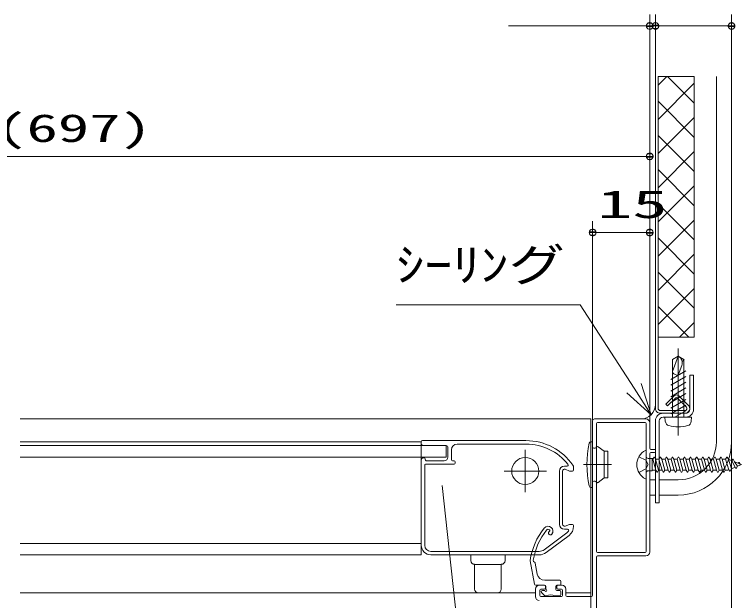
# Model space of a CAD drawing. Units: millimetres on the paper, scale 1:3. Extents: x -305 to 305, y -152 to 152.
# Drawn here: x -170.7 to -107, y 46.6 to 97.9 of the extents above; entities that cross this region are included whole.
import ezdxf
from ezdxf.enums import TextEntityAlignment as Align

# ---------------------------------------------------------------- set-up
doc = ezdxf.new("R2010")
doc.units = ezdxf.units.MM
doc.linetypes.add('LONG_CHAIN', pattern=[21, 18, -1, 1, -1])
doc.linetypes.add('LONG_DASHED2', pattern=[13, 12, -1])
doc.layers.add('0-2_0', color=7, linetype='Continuous', lineweight=9)
doc.layers.add('0-3_HV', color=7, linetype='Continuous', lineweight=9)
doc.styles.add('ＭＳ ゴシック', font='')
doc.styles.get('ＭＳ ゴシック').set_extended_font_data('MS Gothic')

# ---------------------------------------------------------------- blocks, each defined once
blk = doc.blocks.new('_DOTSMALL')
at = {"layer": '0-2_0'}
for p, q in [((0.0746, 0.1), (-0.0746, 0.1)), ((0.1223, -0.0248), (-0.1223, -0.0248))]:
    blk.add_line(p, q, dxfattribs=at)
for points in [[(0.125, 0), (0.124, 0.0157), (0.1211, 0.0311), (0.1162, 0.046), (0.1095, 0.0602), (0.1011, 0.0735), (0.0911, 0.0856), (0.0797, 0.0963), (0.067, 0.1055), (0.0532, 0.1131), (0.0386, 0.1189), (0.0234, 0.1228), (0.0078, 0.1248), (-0.0078, 0.1248), (-0.0234, 0.1228), (-0.0386, 0.1189), (-0.0532, 0.1131), (-0.067, 0.1055), (-0.0797, 0.0963), (-0.0911, 0.0856), (-0.1011, 0.0735), (-0.1095, 0.0602), (-0.1162, 0.046), (-0.1211, 0.0311), (-0.124, 0.0157), (-0.125, 0), (0, 0)], [(-0.125, 0), (-0.124, -0.0157), (-0.1211, -0.0311), (-0.1162, -0.046), (-0.1095, -0.0602), (-0.1011, -0.0735), (-0.0911, -0.0856), (-0.0797, -0.0963), (-0.067, -0.1055), (-0.0532, -0.1131), (-0.0386, -0.1189), (-0.0234, -0.1228), (-0.0078, -0.1248), (0.0078, -0.1248), (0.0234, -0.1228), (0.0386, -0.1189), (0.0532, -0.1131), (0.067, -0.1055), (0.0797, -0.0963), (0.0911, -0.0856), (0.1011, -0.0735), (0.1095, -0.0602), (0.1162, -0.046), (0.1211, -0.0311), (0.124, -0.0157), (0.125, 0), (0, 0)]]:
    blk.add_lwpolyline(points, close=True, dxfattribs=at)
blk = doc.blocks.new('_OPEN30')
at = {"layer": '0-2_0'}
blk.add_line((0, 0), (-1, 0), dxfattribs=at)
blk.add_lwpolyline([(-1, 0.2679), (0, 0), (-1, -0.2679)], dxfattribs=at)

msp = doc.modelspace()

# ---------------------------------------------------------------- linework, layer by layer
at = {"layer": '0-3_HV'}
for p, q in [((-115.079, 62.133), (-115.079, 97.891)), ((-114.579, 92.466), (-114.579, 97.891)), ((-114.579, 92.466), (-114.579, 97.891)), ((-107.913, 92.466), (-107.913, 97.891)), ((-115.079, 96.891), (-127.434, 96.891)), ((-115.079, 96.891), (-114.579, 96.891)), ((-114.579, 96.891), (-107.913, 96.891)), ((-114.579, 63.383), (-114.579, 92.466)), ((-114.346, 91.693), (-113.573, 92.466)), ((-114.346, 63.382), (-114.346, 92.466)), ((-111.179, 90.118), (-113.527, 92.466)), ((-111.179, 69.633), (-111.179, 92.466)), ((-109.246, 92.466), (-109.246, 60.467)), ((-107.913, 92.466), (-107.913, 60.467)), ((-114.346, 88.7), (-111.179, 91.867)), ((-111.179, 87.125), (-114.346, 90.291)), ((-114.346, 85.707), (-111.179, 88.873)), ((-111.179, 84.131), (-114.346, 87.298)), ((-115.079, 62.133), (-115.079, 86.466)), ((-226.303, 85.466), (-115.079, 85.466)), ((-114.346, 82.713), (-111.179, 85.88)), ((-111.179, 81.138), (-114.346, 84.305)), ((-114.346, 79.72), (-111.179, 82.886)), ((-111.179, 78.144), (-114.346, 81.311)), ((-120.079, 62.366), (-120.079, 79.8)), ((-114.346, 76.726), (-111.179, 79.893)), ((-120.079, 78.8), (-115.079, 78.8)), ((-111.179, 75.151), (-114.346, 78.318)), ((-114.346, 73.733), (-111.179, 76.9)), ((-111.179, 72.158), (-114.346, 75.324)), ((-114.346, 70.74), (-111.179, 73.906)), ((-111.648, 69.633), (-114.346, 72.331)), ((-112.459, 69.633), (-111.179, 70.913)), ((-111.179, 69.633), (-114.346, 69.633)), ((-112.579, 67.966), (-113.079, 67.678)), ((-113.079, 66.633), (-112.579, 67.966)), ((-113.079, 62.633), (-113.079, 67.678)), ((-112.079, 67.678), (-112.579, 67.966)), ((-112.079, 62.633), (-112.079, 67.678)), ((-112.27, 67.152), (-112.579, 66.3)), ((-113.246, 65.915), (-111.913, 66.685)), ((-111.579, 66.3), (-111.579, 63.3)), ((-111.579, 66.3), (-111.246, 66.3)), ((-111.246, 66.3), (-111.246, 63.3)), ((-113.246, 65.415), (-111.913, 66.185)), ((-113.246, 64.915), (-111.913, 65.685)), ((-113.246, 64.415), (-111.913, 65.184)), ((-112.97, 64.475), (-113.677, 63.767)), ((-112.97, 64.475), (-113.677, 63.767)), ((-112.805, 64.31), (-113.512, 63.602)), ((-113.246, 63.915), (-111.913, 64.684)), ((-111.866, 63.513), (-112.663, 64.31)), ((-111.701, 63.678), (-112.498, 64.474)), ((-113.512, 63.602), (-113.677, 63.767)), ((-113.246, 63.415), (-111.913, 64.185)), ((-113.246, 62.915), (-111.913, 63.685)), ((-111.996, 63.2), (-114.163, 63.2)), ((-112.868, 62.633), (-111.913, 63.185)), ((-170.192, 62.468), (-120.248, 62.468)), ((-120.248, 40.802), (-120.248, 62.468)), ((-119.914, 62.468), (-115.414, 62.468)), ((-111.996, 62.966), (-114.163, 62.966)), ((-113.913, 62.966), (-111.913, 62.966)), ((-113.913, 62.633), (-111.913, 62.633)), ((-113.746, 62.633), (-111.413, 62.633)), ((-113.746, 62.633), (-113.714, 62.259)), ((-111.413, 62.633), (-111.446, 62.26)), ((-120.081, 47.002), (-120.081, 62.302)), ((-119.748, 50.868), (-119.748, 62.068)), ((-119.648, 62.168), (-115.481, 62.168)), ((-115.381, 62.068), (-115.381, 50.868)), ((-115.081, 62.135), (-115.081, 59.902)), ((-114.579, 62.3), (-114.579, 55.133)), ((-114.246, 62.3), (-114.246, 55.133)), ((-170.192, 60.467), (-135.08, 60.467)), ((-135.08, 60.29), (-135.08, 60.467)), ((-134.98, 60.567), (-125.914, 60.567)), ((-120.081, 60.467), (-120.215, 60.467)), ((-107.913, 60.467), (-107.913, 16.467)), ((-170.192, 60.133), (-134.886, 60.133)), ((-135.08, 60.29), (-135.08, 58.91)), ((-134.937, 60.147), (-135.032, 60.204)), ((-134.886, 60.133), (-132.913, 60.133)), ((-132.913, 59.122), (-132.913, 60.133)), ((-132.747, 59.133), (-132.747, 59.967)), ((-125.914, 60.267), (-131.947, 60.267)), ((-124.933, 59.835), (-124.932, 59.834)), ((-119.981, 59.917), (-119.853, 59.917)), ((-132.447, 59.767), (-132.447, 58.9)), ((-119.081, 57.3), (-119.081, 59.634)), ((-118.748, 59.634), (-118.748, 57.3)), ((-115.081, 59.435), (-115.081, 50.802)), ((-114.981, 59.802), (-114.648, 59.802)), ((-114.648, 59.535), (-114.981, 59.535)), ((-114.581, 59.735), (-114.581, 59.602)), ((-170.192, 59.133), (-132.913, 59.133)), ((-135.032, 58.996), (-134.937, 59.052)), ((-134.886, 59.067), (-134.847, 59.067)), ((-134.58, 58.8), (-133.08, 58.8)), ((-132.347, 58.8), (-132.214, 58.8)), ((-132.114, 58.7), (-132.114, 58.6)), ((-115.214, 59.012), (-114.852, 59.012)), ((-114.852, 57.92), (-114.852, 59.012)), ((-114.852, 58.959), (-114.799, 58.959)), ((-114.784, 58.993), (-114.85, 58.993)), ((-114.698, 59.134), (-114.799, 58.959)), ((-114.534, 57.975), (-114.799, 58.959)), ((-114.698, 59.134), (-114.664, 59.134)), ((-114.664, 59.134), (-114.563, 58.959)), ((-114.563, 58.959), (-114.269, 58.959)), ((-114.563, 58.959), (-114.298, 57.975)), ((-114.168, 59.134), (-114.269, 58.959)), ((-114.004, 57.975), (-114.269, 58.959)), ((-114.168, 59.134), (-114.134, 59.134)), ((-114.134, 59.134), (-114.033, 58.959)), ((-114.033, 58.959), (-113.739, 58.959)), ((-114.033, 58.959), (-113.768, 57.975)), ((-113.638, 59.134), (-113.739, 58.959)), ((-113.474, 57.975), (-113.739, 58.959)), ((-113.638, 59.134), (-113.604, 59.134)), ((-113.604, 59.134), (-113.503, 58.959)), ((-113.503, 58.959), (-113.209, 58.959)), ((-113.503, 58.959), (-113.238, 57.975)), ((-113.108, 59.134), (-113.209, 58.959)), ((-112.944, 57.975), (-113.209, 58.959)), ((-113.108, 59.134), (-113.074, 59.134)), ((-113.074, 59.134), (-112.973, 58.959)), ((-112.973, 58.959), (-112.679, 58.959)), ((-112.973, 58.959), (-112.708, 57.975)), ((-112.578, 59.134), (-112.679, 58.959)), ((-112.414, 57.975), (-112.679, 58.959)), ((-112.578, 59.134), (-112.544, 59.134)), ((-112.544, 59.134), (-112.443, 58.959)), ((-112.443, 58.959), (-112.149, 58.959)), ((-112.443, 58.959), (-112.178, 57.975)), ((-112.048, 59.134), (-112.149, 58.959)), ((-111.884, 57.975), (-112.149, 58.959)), ((-112.048, 59.134), (-112.014, 59.134)), ((-112.014, 59.134), (-111.913, 58.959)), ((-111.913, 58.959), (-111.619, 58.959)), ((-111.913, 58.959), (-111.648, 57.975)), ((-111.518, 59.134), (-111.619, 58.959)), ((-111.354, 57.975), (-111.619, 58.959)), ((-111.518, 59.134), (-111.484, 59.134)), ((-111.484, 59.134), (-111.383, 58.959)), ((-111.383, 58.959), (-111.089, 58.959)), ((-111.383, 58.959), (-111.118, 57.975)), ((-110.988, 59.134), (-111.089, 58.959)), ((-110.824, 57.975), (-111.089, 58.959)), ((-110.988, 59.134), (-110.954, 59.134)), ((-110.954, 59.134), (-110.853, 58.959)), ((-110.853, 58.959), (-110.559, 58.959)), ((-110.853, 58.959), (-110.588, 57.975)), ((-110.458, 59.134), (-110.559, 58.959)), ((-110.294, 57.975), (-110.559, 58.959)), ((-110.458, 59.134), (-110.424, 59.134)), ((-110.424, 59.134), (-110.323, 58.959)), ((-110.323, 58.959), (-110.029, 58.959)), ((-110.323, 58.959), (-110.058, 57.975)), ((-109.928, 59.134), (-110.029, 58.959)), ((-109.764, 57.975), (-110.029, 58.959)), ((-109.928, 59.134), (-109.894, 59.134)), ((-109.894, 59.134), (-109.793, 58.959)), ((-109.793, 58.959), (-109.499, 58.959)), ((-109.793, 58.959), (-109.528, 57.975)), ((-109.398, 59.134), (-109.499, 58.959)), ((-109.234, 57.975), (-109.499, 58.959)), ((-109.398, 59.134), (-109.364, 59.134)), ((-109.364, 59.134), (-109.263, 58.959)), ((-109.263, 58.959), (-108.969, 58.959)), ((-109.263, 58.959), (-108.998, 57.975)), ((-108.868, 59.134), (-108.969, 58.959)), ((-108.704, 57.975), (-108.969, 58.959)), ((-108.868, 59.134), (-108.834, 59.134)), ((-108.834, 59.134), (-108.733, 58.959)), ((-108.733, 58.959), (-108.439, 58.959)), ((-108.733, 58.959), (-108.468, 57.975)), ((-108.338, 59.134), (-108.439, 58.959)), ((-108.147, 58.012), (-108.439, 58.959)), ((-108.338, 59.134), (-108.304, 59.134)), ((-108.304, 59.134), (-108.193, 58.942)), ((-107.878, 58.811), (-108.193, 58.942)), ((-108.193, 58.942), (-107.908, 58.111)), ((-107.808, 58.934), (-107.878, 58.811)), ((-107.878, 58.811), (-107.61, 58.234)), ((-107.808, 58.934), (-107.774, 58.934)), ((-107.774, 58.934), (-107.649, 58.716)), ((-107.048, 58.467), (-107.649, 58.716)), ((-107.649, 58.716), (-107.389, 58.326)), ((-107.278, 58.667), (-107.326, 58.583)), ((-107.278, 58.667), (-107.244, 58.667)), ((-107.244, 58.667), (-107.154, 58.511)), ((-134.78, 58.433), (-134.78, 51.4)), ((-132.214, 58.5), (-134.714, 58.5)), ((-122.547, 58.333), (-122.316, 58.333)), ((-122.097, 57.906), (-122.487, 58.056)), ((-121.747, 58.228), (-121.747, 58)), ((-115.214, 57.922), (-114.852, 57.922)), ((-114.852, 58.063), (-114.828, 57.975)), ((-114.828, 57.975), (-114.852, 57.935)), ((-114.828, 57.975), (-114.534, 57.975)), ((-114.534, 57.975), (-114.433, 57.8)), ((-114.298, 57.975), (-114.399, 57.8)), ((-114.298, 57.975), (-114.004, 57.975)), ((-114.004, 57.975), (-113.903, 57.8)), ((-113.768, 57.975), (-113.869, 57.8)), ((-113.768, 57.975), (-113.474, 57.975)), ((-113.474, 57.975), (-113.373, 57.8)), ((-113.238, 57.975), (-113.339, 57.8)), ((-113.238, 57.975), (-112.944, 57.975)), ((-112.944, 57.975), (-112.843, 57.8)), ((-112.867, 57.962), (-112.934, 57.962)), ((-112.708, 57.975), (-112.809, 57.8)), ((-112.708, 57.975), (-112.414, 57.975)), ((-112.414, 57.975), (-112.313, 57.8)), ((-112.178, 57.975), (-112.279, 57.8)), ((-112.178, 57.975), (-111.884, 57.975)), ((-111.884, 57.975), (-111.783, 57.8)), ((-111.648, 57.975), (-111.749, 57.8)), ((-111.648, 57.975), (-111.354, 57.975)), ((-111.354, 57.975), (-111.253, 57.8)), ((-111.118, 57.975), (-111.219, 57.8)), ((-111.118, 57.975), (-110.824, 57.975)), ((-110.824, 57.975), (-110.723, 57.8)), ((-110.588, 57.975), (-110.689, 57.8)), ((-110.588, 57.975), (-110.294, 57.975)), ((-110.294, 57.975), (-110.193, 57.8)), ((-110.058, 57.975), (-110.159, 57.8)), ((-110.058, 57.975), (-109.764, 57.975)), ((-109.528, 57.975), (-109.629, 57.8)), ((-109.528, 57.975), (-109.234, 57.975)), ((-109.234, 57.975), (-109.133, 57.8)), ((-108.998, 57.975), (-109.099, 57.8)), ((-108.998, 57.975), (-108.704, 57.975)), ((-108.704, 57.975), (-108.603, 57.8)), ((-108.468, 57.975), (-108.569, 57.8)), ((-108.468, 57.975), (-108.235, 57.975)), ((-108.147, 58.012), (-108.235, 57.975)), ((-108.147, 58.012), (-108.073, 57.884)), ((-107.908, 58.111), (-108.039, 57.884)), ((-107.61, 58.234), (-107.908, 58.111)), ((-107.61, 58.234), (-107.543, 58.117)), ((-107.543, 58.117), (-107.509, 58.117)), ((-107.389, 58.326), (-107.509, 58.117)), ((-107.048, 58.467), (-107.389, 58.326)), ((-122.98, 53.233), (-122.98, 57.9)), ((-122.714, 57.9), (-122.714, 53.233)), ((-121.847, 57.9), (-122.062, 57.9)), ((-119.081, 57.3), (-119.604, 56.904)), ((-118.748, 57.3), (-119.081, 57.3)), ((-114.433, 57.8), (-114.399, 57.8)), ((-113.903, 57.8), (-113.869, 57.8)), ((-113.373, 57.8), (-113.339, 57.8)), ((-112.843, 57.8), (-112.809, 57.8)), ((-112.313, 57.8), (-112.279, 57.8)), ((-111.783, 57.8), (-111.749, 57.8)), ((-111.253, 57.8), (-111.219, 57.8)), ((-110.723, 57.8), (-110.689, 57.8)), ((-110.193, 57.8), (-110.159, 57.8)), ((-109.133, 57.8), (-109.099, 57.8)), ((-108.603, 57.8), (-108.569, 57.8)), ((-108.073, 57.884), (-108.039, 57.884)), ((-119.981, 57.017), (-119.853, 57.017)), ((-114.579, 57.133), (-115.079, 57.133)), ((-112.579, 57.133), (-114.246, 57.133)), ((-133.241, 56.625), (-130.9, 35.074)), ((-120.081, 56.467), (-120.215, 56.467)), ((-114.579, 55.8), (-115.079, 55.8)), ((-112.579, 55.8), (-114.246, 55.8)), ((-114.579, 55.133), (-114.246, 55.133)), ((-122.487, 53.078), (-122.097, 53.227)), ((-122.062, 53.233), (-121.847, 53.233)), ((-121.747, 53.133), (-121.747, 53.067)), ((-124.327, 51.007), (-122.327, 52.507)), ((-122.147, 52.267), (-124.147, 50.767)), ((-122.272, 52.8), (-122.547, 52.8)), ((-170.192, 51.567), (-135.08, 51.567)), ((-135.08, 50.568), (-170.192, 50.568)), ((-134.247, 50.867), (-124.747, 50.867)), ((-124.747, 50.567), (-134.247, 50.567)), ((-130.747, 50.067), (-130.747, 50.567)), ((-127.747, 50.567), (-127.747, 50.067)), ((-119.748, 50.368), (-119.748, 41.235)), ((-115.481, 50.768), (-119.648, 50.768)), ((-115.414, 50.468), (-119.648, 50.468)), ((-128.08, 49.733), (-130.414, 49.733)), ((-130.414, 49.733), (-130.414, 47.567)), ((-128.08, 47.567), (-128.08, 49.733)), ((-125.546, 50.05), (-125.163, 47.983)), ((-124.922, 48.88), (-125.1, 49.841)), ((-125.064, 47.902), (-124.748, 47.902)), ((-124.314, 47.902), (-124.748, 47.902)), ((-124.314, 47.902), (-124.28, 47.902)), ((-122.948, 48.335), (-124.267, 48.335)), ((-124.214, 47.802), (-124.214, 47.668)), ((-124.181, 47.802), (-124.181, 47.518)), ((-123.314, 47.535), (-123.314, 47.802)), ((-123.214, 47.902), (-123.114, 47.902)), ((-123.214, 47.668), (-123.214, 47.802)), ((-122.746, 47.902), (-123.114, 47.902)), ((-122.848, 48.002), (-122.848, 48.235)), ((-125.081, 47.235), (-170.192, 47.235)), ((-125.081, 47.568), (-125.081, 46.902)), ((-124.714, 47.468), (-124.714, 47.002)), ((-124.314, 47.568), (-124.614, 47.568)), ((-124.264, 47.435), (-124.481, 47.435)), ((-122.948, 47.435), (-123.214, 47.435)), ((-122.814, 47.568), (-123.114, 47.568)), ((-122.848, 47.068), (-122.848, 47.335)), ((-122.714, 47.002), (-122.714, 47.468)), ((-122.414, 47.568), (-122.414, 47.002)), ((-120.248, 47.235), (-122.414, 47.235)), ((-124.614, 46.902), (-122.814, 46.902)), ((-123.396, 46.968), (-122.948, 46.968)), ((-122.314, 46.902), (-120.181, 46.902))]:
    msp.add_line(p, q, dxfattribs=at)
at = {"layer": '0-3_HV', "linetype": 'LONG_CHAIN'}
for p, q in [((-112.579, 68.634), (-112.579, 61.031)), ((-125.98, 59.75), (-125.98, 56.05)), ((-120.881, 58.467), (-118.426, 58.467)), ((-124.13, 57.9), (-127.83, 57.9))]:
    msp.add_line(p, q, dxfattribs=at)
at = {"layer": '0-3_HV', "linetype": 'LONG_DASHED2'}
for p, q in [((-116.036, 59.15), (-115.431, 58.849)), ((-115.228, 58.467), (-115.431, 58.849)), ((-116.036, 57.784), (-115.431, 58.085)), ((-115.228, 58.467), (-115.431, 58.085))]:
    msp.add_line(p, q, dxfattribs=at)
at = {"layer": '0-3_HV'}
msp.add_lwpolyline([(-114.346, 92.466), (-114.346, 69.633), (-111.179, 69.633), (-111.179, 92.466)], close=True, dxfattribs=at)
for points in [[(-137.287, 72.466), (-121.166, 72.466), (-116.453, 65.165)], [(-118.748, 59.634), (-119.081, 59.634), (-119.604, 60.03)], [(-135.08, 58.913), (-135.08, 51.4), (-135.08, 50.567)], [(-109.764, 57.975), (-109.663, 57.8), (-109.629, 57.8)], [(-124.552, 47.264), (-124.256, 46.968), (-124.099, 46.968)]]:
    msp.add_lwpolyline(points, dxfattribs=at)
msp.add_circle((-125.98, 57.9), 1.183, dxfattribs=at)
for centre, radius, start, end in [((-112.896, 67.38), 0.667, 340.0569, 59.99935), ((-112.579, 67.966), 0.578, 305.89951, 330.00002), ((-112.579, 66.966), 0.667, 221.41027, 269.99993), ((-112.734, 64.239), 0.333, 45, 135), ((-112.734, 64.239), 0.1, 45, 135), ((-115.849, 63.736), 1.269, 269.99971, 0), ((-111.996, 63.383), 0.417, 270, 45), ((-114.163, 63.383), 0.417, 179.99999, 270), ((-114.163, 63.383), 0.183, 179.99999, 270), ((-111.996, 63.383), 0.183, 270, 45), ((-111.913, 63.3), 0.667, 270, 0), ((-111.913, 63.3), 0.333, 270, 0), ((-119.914, 62.302), 0.167, 90, 180), ((-115.414, 62.135), 0.333, 0, 90), ((-113.913, 62.3), 0.667, 90, 180), ((-113.913, 62.3), 0.333, 90, 180), ((-119.648, 62.068), 0.1, 90, 180), ((-115.481, 62.068), 0.1, 0, 90), ((-113.282, 62.297), 0.433, 184.99835, 254.11641), ((-112.579, 64.766), 3, 254.11865, 285.88039), ((-111.877, 62.297), 0.433, 285.87826, 355.0018), ((-134.98, 60.467), 0.1, 90, 180), ((-125.914, 55.567), 5, 34.77194, 90), ((-120.215, 60.3), 0.167, 90, 167.57603), ((-112.579, 60.467), 3.333, 270, 0), ((-112.579, 60.467), 4.667, 270, 0), ((-134.98, 60.29), 0.1, 180, 239.03624), ((-134.886, 60.233), 0.1, 239.03624, 270), ((-132.914, 59.967), 0.167, 0, 90), ((-131.947, 59.767), 0.5, 90, 180), ((-125.914, 55.567), 4.7, 38.54934, 90), ((-111.893, 58.467), 8.688, 167.57603, 192.42397), ((-119.981, 60.017), 0.1, 180, 270), ((-119.853, 60.017), 0.1, 270, 340.52878), ((-119.664, 59.95), 0.1, 52.83915, 160.52878), ((-114.981, 59.902), 0.1, 180, 270), ((-114.814, 58.467), 1.4, 117.28096, 242.71904), ((-115.432, 59.666), 0.0514, 0, 117.28096), ((-114.981, 59.435), 0.1, 90, 180), ((-114.648, 59.735), 0.0667, 0, 90), ((-114.648, 59.602), 0.0667, 270, 360), ((-134.98, 58.91), 0.1, 120.96376, 180), ((-134.886, 58.967), 0.1, 90, 120.96376), ((-134.847, 58.967), 0.1, 0, 90), ((-134.58, 58.967), 0.167, 180, 270), ((-133.08, 59.133), 0.333, 270, 0), ((-132.347, 58.9), 0.1, 180, 270), ((-132.214, 58.7), 0.1, 0, 90), ((-132.214, 58.6), 0.1, 270, 0), ((-115.214, 59.179), 0.167, 180, 270), ((-134.714, 58.433), 0.0667, 90, 180), ((-122.547, 57.9), 0.433, 90, 180), ((-122.547, 57.9), 0.167, 69.07517, 180), ((-122.316, 58.433), 0.1, 270, 38.54934), ((-121.847, 58), 0.1, 270, 0), ((-122.08, 58.228), 0.333, 0, 34.77194), ((-115.214, 57.755), 0.167, 90, 180), ((-122.062, 58), 0.1, 249.07517, 270), ((-119.981, 56.917), 0.1, 90, 180), ((-119.853, 56.917), 0.1, 19.47122, 90), ((-119.664, 56.984), 0.1, 199.47122, 307.16085), ((-115.432, 57.269), 0.0514, 242.71904, 0), ((-120.215, 56.634), 0.167, 192.42397, 270), ((-119.773, 49.251), 5.833, 141.19449, 171.80344), ((-123.981, 52.635), 0.433, 321.31781, 141.19449), ((-122.547, 53.233), 0.433, 180, 270), ((-122.547, 53.233), 0.167, 180, 290.92483), ((-122.747, 53.067), 1, 306.8699, 0), ((-122.062, 53.133), 0.1, 90, 110.92483), ((-121.847, 53.133), 0.1, 0, 90), ((-119.773, 49.251), 5.567, 141.19449, 171.22958), ((-123.981, 52.635), 0.167, 44.13706, 141.19449), ((-123.773, 52.468), 0.167, 126.9563, 321.31781), ((-123.933, 52.681), 0.1, 306.9563, 44.13706), ((-123.78, 52.492), 0.167, 306.8699, 0), ((-122.747, 53.067), 0.7, 306.8699, 322.33006), ((-122.272, 52.7), 0.1, 322.33006, 90), ((-134.247, 51.4), 0.833, 180, 270), ((-134.247, 51.4), 0.533, 180, 270), ((-124.747, 51.567), 0.7, 270, 306.8699), ((-124.747, 51.567), 1, 270, 306.8699), ((-119.648, 50.868), 0.1, 180, 270), ((-119.648, 50.368), 0.1, 90, 180), ((-115.481, 50.868), 0.1, 270, 360), ((-115.414, 50.802), 0.333, 270, 360), ((-130.414, 50.067), 0.333, 180, 270), ((-128.08, 50.067), 0.333, 270, 0), ((-125.448, 50.068), 0.1, 171.80344, 190.50348), ((-125.11, 50.074), 0.167, 171.22958, 250.50348), ((-125.199, 49.823), 0.1, 10.50348, 70.50348), ((-124.267, 49.002), 0.667, 190.50348, 270), ((-125.064, 48.002), 0.1, 190.50348, 270), ((-124.748, 47.568), 0.333, 90, 180), ((-124.314, 47.802), 0.1, 360, 90), ((-124.281, 47.802), 0.1, 0, 90), ((-123.214, 47.802), 0.1, 90, 180), ((-123.114, 47.802), 0.1, 90, 180), ((-122.948, 48.235), 0.1, 0, 90), ((-122.948, 48.002), 0.1, 270, 0), ((-122.748, 47.568), 0.333, 360, 90), ((-130.08, 47.567), 0.333, 180, 270), ((-128.414, 47.567), 0.333, 270, 0), ((-124.614, 47.468), 0.1, 90, 180), ((-124.481, 47.335), 0.1, 90, 225), ((-124.314, 47.668), 0.1, 270, 0), ((-124.181, 47.435), 0.0833, 180, 90), ((-123.214, 47.535), 0.1, 180, 270), ((-123.114, 47.668), 0.1, 180, 270), ((-122.948, 47.335), 0.1, 0, 90), ((-122.814, 47.468), 0.1, 0, 90), ((-124.748, 46.902), 0.333, 180, 270), ((-124.614, 47.002), 0.1, 180, 270), ((-123.748, 46.402), 0.667, 58.21167, 121.78833), ((-122.948, 47.068), 0.1, 270, 0), ((-122.814, 47.002), 0.1, 270, 0), ((-122.314, 47.002), 0.1, 180, 270), ((-120.181, 47.002), 0.1, 270, 360)]:
    msp.add_arc(centre, radius, start, end, dxfattribs=at)

# ---------------------------------------------------------------- block references
at = {"layer": '0-3_HV', "xscale": 2.32, "yscale": 2.32}
for p in [(-115.079, 96.891), (-107.913, 96.891), (-115.079, 85.466), (-115.079, 78.8)]:
    msp.add_blockref('_DOTSMALL', p, dxfattribs=at)
at = {"layer": '0-3_HV'}
for name, p, xscale, yscale, rotation in [('_DOTSMALL', (-114.579, 96.891), 2.32, 2.32, 180), ('_DOTSMALL', (-114.579, 96.891), 2.32, 2.32, 180), ('_DOTSMALL', (-120.079, 78.8), 2.32, 2.32, 180), ('_OPEN30', (-114.951, 62.838), 2.77, 2.77, 302.84229)]:
    msp.add_blockref(name, p, dxfattribs=dict(at, xscale=xscale, yscale=yscale, rotation=rotation))

# ---------------------------------------------------------------- texts
at = {"layer": '0-3_HV', "style": 'ＭＳ ゴシック'}
for s, height, width, p in [('797(697)', 2.441, 1.65, (-180.6, 85.996)), ('15', 2.441, 1.85, (-119.668, 79.33)), ('ｼｰﾘﾝグ', 2.889, 1.25, (-137.287, 73.659))]:
    msp.add_text(s, height=height, dxfattribs=dict(at, width=width)).set_placement(p, align=Align.BOTTOM_LEFT)

doc.saveas('drawing.dxf')
